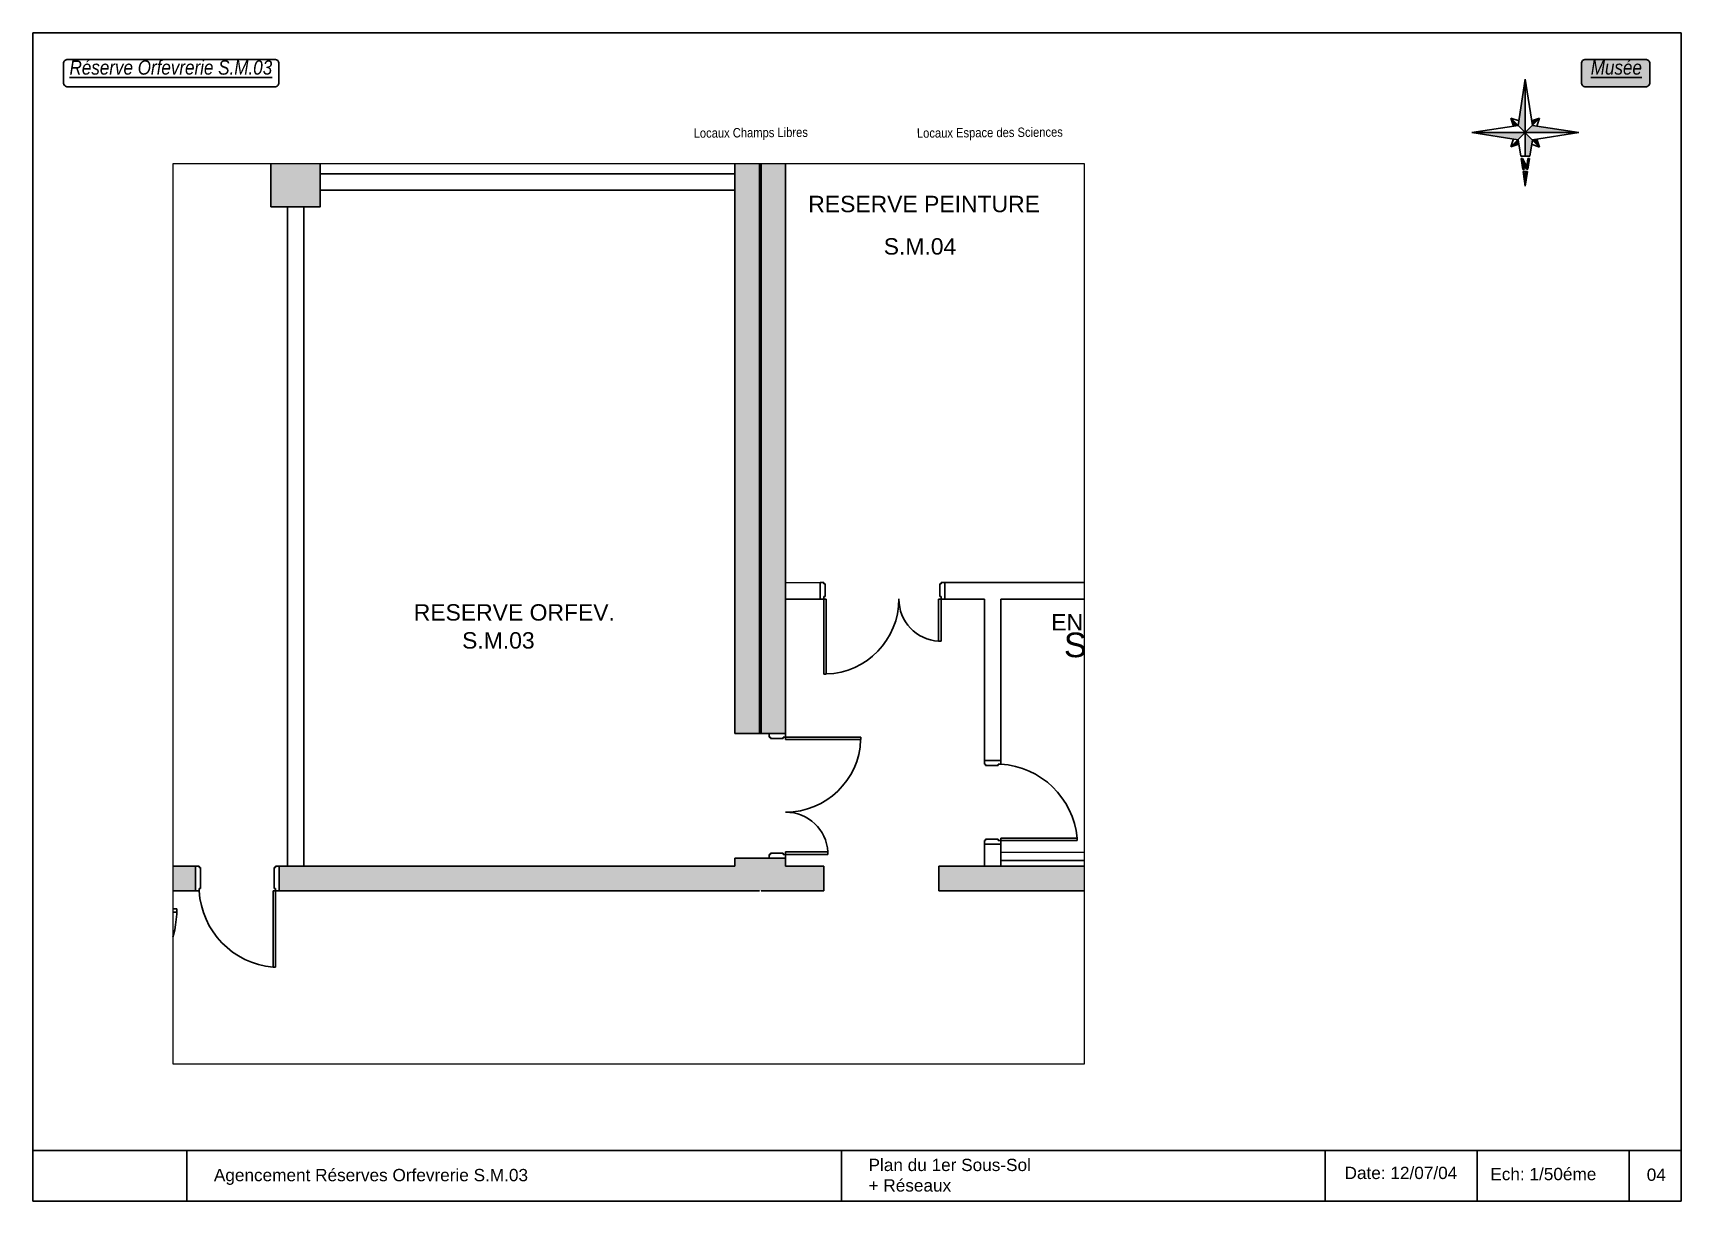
# Paper-space layout 'SM3-RES' of a CAD drawing. Header units: millimetres. Extents: x 11 to 413, y 16 to 301.
# The model-space entities are those that its viewports show. They can reach past a viewport. Long polylines and large blocks are cut down to what shows.
import ezdxf

# ---------------------------------------------------------------- set-up
doc = ezdxf.new("R2010")
doc.units = ezdxf.units.MM
doc.header["$LTSCALE"] = 0.3
doc.header["$MEASUREMENT"] = 0
doc.layers.get('0').update_dxf_attribs({"linetype": 'CONTINUOUS'})
for name, color, linetype in [('-CART', 225, 'CONTINUOUS'), ('-LEGENDE', 3, 'CONTINUOUS'), ('02-MURS-MACONNERIE', 241, 'CONTINUOUS'), ('02-MURS-PORTEUR', 1, 'CONTINUOUS'), ('02-MURS-POTEAU', 6, 'CONTINUOUS'), ('04-CLOISONS', 2, 'CONTINUOUS'), ('05-MEN-INT', 4, 'CONTINUOUS'), ('10-ANN-NOMPIECE', 3, 'CONTINUOUS'), ('10-ANN-NOMPIECE-CODE', 171, 'CONTINUOUS'), ('14-HACH-MURS', 253, 'CONTINUOUS'), ('14-HACH-POTEAU', 251, 'CONTINUOUS'), ('14-HACH-ZONE-CHAMPS-LIBRE', 123, 'CONTINUOUS')]:
    doc.layers.add(name, color=color, linetype=linetype)
doc.layers.add('-FEN', color=7, linetype='CONTINUOUS', plot=False)
doc.styles.add('NDP', font='ARIAL.TTF', dxfattribs={"height": 0.2})
doc.styles.add('REPCOUP', font='ARIAL.TTF', dxfattribs={"width": 0.85, "height": 0.6})
doc.styles.add('TRAME', font='ARIAL.TTF')

# ---------------------------------------------------------------- blocks, each defined once
blk = doc.blocks.new('Nord-11')
at = {"linetype": 'Continuous'}
for points in [[(0, 34), (-1.4, 24.7), (0, 24.7)], [(1.6, 23.4), (0.7, 23.4), (1.3, 19.3), (-0.7, 23.3), (-1.6, 23.3), (-2.7, 16.4), (-1.7, 16.4), (-0.9, 21.8), (1.7, 16.4), (2.7, 16.4)], [(0, 15), (-2.9, 15), (-4.5, 4.5), (0, 0)], [(0, 0), (-34, 0), (-4.5, -4.5)], [(-4.5, 4.5), (-9.1, 9.2), (-7.4, 4.1)], [(34, 0), (4.6, 4.5), (0, 0)], [(4.5, -4.5), (0, 0), (0, -34)], [(9.2, 9.1), (4.1, 7.4), (4.5, 4.5), (4.6, 4.5)], [(-4, -7.4), (-4.5, -4.5), (-9.1, -9.1)], [(7.4, -4.1), (4.5, -4.5), (9.1, -9.2)]]:
    blk.add_hatch(color=256, dxfattribs=at).paths.add_polyline_path(points)
for p, q in [((-1.4, 24.7), (0, 34)), ((0, 34), (0, 24.7)), ((0, 34), (1.4, 24.7)), ((-2.7, 16.4), (-1.6, 23.3)), ((-1.7, 16.4), (-0.9, 21.8)), ((-1.6, 23.3), (-0.7, 23.3)), ((-1.4, 24.7), (1.4, 24.7)), ((-0.9, 21.8), (1.7, 16.4)), ((-0.7, 23.3), (1.3, 19.3)), ((0.7, 23.4), (1.3, 19.3)), ((0.7, 23.4), (1.6, 23.4)), ((1.6, 23.4), (2.7, 16.4)), ((-4.5, 4.5), (-2.9, 15)), ((2.9, 15), (-2.9, 15)), ((-1.7, 16.4), (-2.7, 16.4)), ((0, 15), (0, -34)), ((2.7, 16.4), (1.7, 16.4)), ((2.9, 15), (4.5, 4.5)), ((-4.5, 4.5), (-34, 0)), ((-34, 0), (34, 0)), ((-34, 0), (-4.5, -4.5)), ((-9.1, 9.2), (9.1, -9.2)), ((-9.1, 9.2), (-4, 7.4)), ((-9.1, 9.2), (-7.4, 4.1)), ((0, 0), (-9.1, -9.1)), ((0, 0), (9.2, 9.1)), ((9.2, 9.1), (4.1, 7.4)), ((4.5, 4.5), (34, 0)), ((4.5, -4.5), (34, 0)), ((9.2, 9.1), (7.4, 4)), ((-9.1, -9.1), (-7.4, -4.1)), ((-9.1, -9.1), (-4, -7.4)), ((-4.5, -4.5), (0, -34)), ((4.5, -4.5), (0, -34)), ((9.1, -9.2), (4, -7.4)), ((9.1, -9.2), (7.4, -4.1))]:
    blk.add_line(p, q, dxfattribs=at)
blk = doc.blocks.new('MTP9')
for p, q in [((0.075, 0.93), (0.045, 0.93)), ((0.045, -0.03), (0.045, 0.93)), ((0.075, 0.93), (0.075, 0)), ((0, 0), (0, -0.3)), ((0.075, 0), (0, 0)), ((0.06, -0.03), (0.045, -0.03)), ((0.06, -0.03), (0.06, -0.285)), ((0.975, -0.03), (0.96, -0.03)), ((0.96, -0.03), (0.96, -0.285)), ((0.975, 0), (0.975, -0.03)), ((1.02, 0), (0.975, 0)), ((1.02, 0), (1.02, -0.3)), ((0.045, -0.3), (0, -0.3)), ((0.045, -0.285), (0.045, -0.3)), ((0.06, -0.285), (0.045, -0.285)), ((0.975, -0.285), (0.96, -0.285)), ((0.975, -0.285), (0.975, -0.3)), ((1.02, -0.3), (0.975, -0.3))]:
    blk.add_line(p, q)
for centre, radius, start, end in [((0.175, 0), 0.83, 0, 0), ((-0.015, -0.057), 0.992, 3.3237, 84.7979)]:
    blk.add_arc(centre, radius, start, end)
blk = doc.blocks.new('MVP9')
for p, q in [((0.075, 0.93), (0.045, 0.93)), ((0.045, -0.03), (0.045, 0.93)), ((0.075, 0.93), (0.075, 0)), ((0.075, 0), (0, 0)), ((0, 0), (0, -0.2)), ((0.975, 0), (0.975, -0.03)), ((1.02, 0), (0.975, 0)), ((0.045, -0.2), (0, -0.2)), ((0.06, -0.03), (0.045, -0.03)), ((0.06, -0.185), (0.045, -0.185)), ((0.045, -0.185), (0.045, -0.2)), ((0.06, -0.03), (0.06, -0.185)), ((0.975, -0.03), (0.96, -0.03)), ((0.96, -0.03), (0.96, -0.185)), ((0.975, -0.185), (0.96, -0.185)), ((0.975, -0.185), (0.975, -0.2)), ((1.02, -0.2), (0.975, -0.2)), ((1.02, 0), (1.02, -0.2))]:
    blk.add_line(p, q)
for centre, radius, start, end in [((0.175, 0), 0.83, 0, 0), ((-0.015, -0.057), 0.992, 3.3237, 84.7979)]:
    blk.add_arc(centre, radius, start, end)
blk = doc.blocks.new('M20L125D')
for points in [[(-255.5, 1.5), (-255.5, 128.5), (-251.5, 128.5), (-251.5, 1.5)], [(-1.5, 1.5), (-1.5, 128.5), (-5.5, 128.5), (-5.5, 1.5)], [(-257, 0), (-258.5, 0), (-258.5, 1.5), (-255.5, 1.5), (-255.5, -3.5), (-253.5, -3.5), (-253.5, -6), (-255.5, -6), (-255.5, -21.5), (-258.5, -21.5), (-258.5, -20), (-257, -20)], [(0, 0), (1.5, 0), (1.5, 1.5), (-1.5, 1.5), (-1.5, -3.5), (-3.5, -3.5), (-3.5, -6), (-1.5, -6), (-1.5, -21.5), (1.5, -21.5), (1.5, -20), (0, -20)]]:
    blk.add_lwpolyline(points, close=True)
for centre, start, end in [((-255.5, 1.5), 0, 90), ((-1.5, 1.5), 90, 180)]:
    blk.add_arc(centre, 127, start, end)
blk = doc.blocks.new('MVP95')
for p, q in [((0.045, -0.03), (0.045, 0.915)), ((0.075, 0.915), (0.045, 0.915)), ((0.075, 0), (0.075, 0.915)), ((1.475, 0.515), (1.445, 0.515)), ((1.445, 0), (1.445, 0.515)), ((1.475, 0.515), (1.475, -0.03)), ((0, -0.2), (0, 0)), ((0.075, 0), (0, 0)), ((0.045, -0.2), (0, -0.2)), ((0.06, -0.03), (0.045, -0.03)), ((0.045, -0.2), (0.045, -0.185)), ((0.06, -0.185), (0.045, -0.185)), ((0.06, -0.185), (0.06, -0.03)), ((1.52, 0), (1.445, 0)), ((1.46, -0.03), (1.46, -0.185)), ((1.475, -0.03), (1.46, -0.03)), ((1.475, -0.185), (1.46, -0.185)), ((1.475, -0.185), (1.475, -0.2)), ((1.52, -0.2), (1.475, -0.2)), ((1.52, 0), (1.52, -0.2))]:
    blk.add_line(p, q)
for centre, radius, start, end in [((0.045, 0), 0.915, 359.9692, 88.1212), ((1.475, 0.001), 0.515, 93.3395, 180.0973)]:
    blk.add_arc(centre, radius, start, end)

msp = doc.modelspace()

# ---------------------------------------------------------------- hatches: boundary and pattern name
at = {"layer": '14-HACH-MURS'}
h = msp.add_hatch(color=256, dxfattribs=at)
edge = h.paths.add_edge_path()
edge.add_line((33341.619, 51683.005), (33341.422, 51682.972))
edge.add_line((33341.422, 51682.972), (33341.1, 51684.926))
edge.add_line((33341.1, 51684.926), (33324.731, 51682.23))
edge.add_line((33324.731, 51682.23), (33326.648, 51670.587))
edge.add_line((33326.648, 51670.587), (33326.689, 51670.594))
edge.add_line((33326.689, 51670.594), (33326.722, 51670.397))
edge.add_line((33326.722, 51670.397), (33326.384, 51670.341))
edge.add_line((33326.384, 51670.341), (33321.429, 51700.436))
edge.add_arc((33321.354, 51700.829), 0.4, 280.7835, 330.1541)
edge.add_line((33321.701, 51700.63), (33324.698, 51682.428))
edge.add_line((33324.698, 51682.428), (33341.068, 51685.123))
edge.add_line((33341.068, 51685.123), (33340.909, 51686.086))
edge.add_line((33340.909, 51686.086), (33341.106, 51686.119))
edge.add_line((33341.106, 51686.119), (33341.427, 51684.169))
edge.add_line((33341.427, 51684.169), (33341.678, 51684.21))
edge.add_line((33341.678, 51684.21), (33341.71, 51684.013))
edge.add_line((33341.71, 51684.013), (33341.46, 51683.972))
edge.add_line((33341.46, 51683.972), (33341.619, 51683.005))
h.paths.add_polyline_path([(33341.904, 51681.278), (33341.706, 51681.245), (33341.588, 51681.966), (33341.785, 51681.998)], flags=17)
edge = h.paths.add_edge_path()
edge.add_arc((33338.429, 51677.87), 0.4, 332.8374, 392.4971)
edge.add_line((33338.766, 51678.085), (33339.309, 51679.128))
edge.add_line((33339.309, 51679.128), (33341.982, 51679.568))
edge.add_line((33341.982, 51679.568), (33341.953, 51679.746))
edge.add_line((33341.953, 51679.746), (33342.15, 51679.778))
edge.add_line((33342.15, 51679.778), (33342.514, 51677.572))
edge.add_line((33342.514, 51677.572), (33341.587, 51677.469))
edge.add_line((33341.587, 51677.469), (33342.295, 51673.164))
edge.add_line((33342.295, 51673.164), (33343.215, 51673.315))
edge.add_line((33343.215, 51673.315), (33343.247, 51673.118))
edge.add_line((33343.247, 51673.118), (33334.86, 51671.737))
edge.add_line((33334.86, 51671.737), (33334.889, 51671.563))
edge.add_line((33334.889, 51671.563), (33334.692, 51671.531))
edge.add_line((33334.692, 51671.531), (33334.663, 51671.704))
edge.add_line((33334.663, 51671.704), (33329.03, 51670.777))
edge.add_line((33329.03, 51670.777), (33328.998, 51670.974))
edge.add_line((33328.998, 51670.974), (33329.039, 51670.981))
edge.add_line((33329.039, 51670.981), (33327.122, 51682.624))
edge.add_line((33327.122, 51682.624), (33327.319, 51682.657))
edge.add_line((33327.319, 51682.657), (33327.49, 51681.621))
edge.add_line((33327.49, 51681.621), (33331.9, 51682.347))
edge.add_arc((33332.298, 51682.311), 0.4, 174.8724, 203.8274)
edge.add_line((33331.932, 51682.149), (33327.522, 51681.423))
edge.add_line((33327.522, 51681.423), (33329.237, 51671.013))
edge.add_line((33329.237, 51671.013), (33334.631, 51671.902))
edge.add_line((33334.631, 51671.902), (33333.899, 51676.342))
edge.add_line((33333.899, 51676.342), (33334.097, 51676.374))
edge.add_line((33334.097, 51676.374), (33334.828, 51671.934))
edge.add_line((33334.828, 51671.934), (33342.098, 51673.131))
edge.add_line((33342.098, 51673.131), (33341.388, 51677.447))
edge.add_line((33341.388, 51677.447), (33340.438, 51677.341))
edge.add_line((33340.438, 51677.341), (33340.613, 51677.675))
edge.add_line((33340.613, 51677.675), (33342.264, 51677.859))
edge.add_line((33342.264, 51677.859), (33342.015, 51679.371))
edge.add_line((33342.015, 51679.371), (33339.44, 51678.947))
edge.add_line((33339.44, 51678.947), (33338.785, 51677.687))
edge = h.paths.add_edge_path(flags=17)
edge.add_line((33338.01, 51677.931), (33337.868, 51677.657))
edge.add_line((33337.868, 51677.657), (33335.537, 51679.636))
edge.add_line((33335.537, 51679.636), (33333.612, 51679.319))
edge.add_line((33333.612, 51679.319), (33333.793, 51678.22))
edge.add_line((33333.793, 51678.22), (33333.596, 51678.187))
edge.add_line((33333.596, 51678.187), (33333.382, 51679.484))
edge.add_line((33333.382, 51679.484), (33335.337, 51679.805))
edge.add_line((33335.337, 51679.805), (33332.773, 51681.982))
edge.add_line((33332.773, 51681.982), (33333.07, 51682.036))
edge.add_arc((33333.061, 51682.156), 0.121, 274.4064, 310.6499)
edge.add_line((33333.139, 51682.065), (33338.01, 51677.931))
h = msp.add_hatch(color=256, dxfattribs=at)
edge = h.paths.add_edge_path()
edge.add_line((33311.242, 51667.848), (33308.278, 51667.36))
edge.add_line((33308.278, 51667.36), (33307.189, 51669.298))
edge.add_line((33307.189, 51669.298), (33308.957, 51670.964))
edge.add_line((33308.957, 51670.964), (33310.433, 51672.717))
edge.add_line((33310.433, 51672.717), (33311.706, 51674.658))
edge.add_line((33311.706, 51674.658), (33312.788, 51676.818))
edge.add_line((33312.788, 51676.818), (33313.883, 51676.999))
edge.add_line((33313.883, 51676.999), (33313.867, 51677.097))
edge.add_line((33313.867, 51677.097), (33314.065, 51677.13))
edge.add_line((33314.065, 51677.13), (33314.081, 51677.031))
edge.add_line((33314.081, 51677.031), (33324.671, 51678.775))
edge.add_line((33324.671, 51678.775), (33324.119, 51682.13))
edge.add_line((33324.119, 51682.13), (33313.528, 51680.386))
edge.add_line((33313.528, 51680.386), (33313.761, 51678.975))
edge.add_line((33313.761, 51678.975), (33313.563, 51678.942))
edge.add_line((33313.563, 51678.942), (33313.331, 51680.353))
edge.add_line((33313.331, 51680.353), (33313.185, 51680.329))
edge.add_line((33313.185, 51680.329), (33313.153, 51680.527))
edge.add_line((33313.153, 51680.527), (33324.086, 51682.327))
edge.add_line((33324.086, 51682.327), (33321.089, 51700.529))
edge.add_arc((33321.354, 51700.829), 0.4, 228.5438, 277.9184)
edge.add_line((33321.409, 51700.433), (33326.365, 51670.338))
edge.add_line((33326.365, 51670.338), (33321.683, 51669.567))
edge.add_line((33321.683, 51669.567), (33321.651, 51669.764))
edge.add_line((33321.651, 51669.764), (33326.036, 51670.486))
edge.add_line((33326.036, 51670.486), (33324.704, 51678.578))
edge.add_line((33324.704, 51678.578), (33312.982, 51676.647))
edge.add_line((33312.982, 51676.647), (33312.471, 51675.626))
edge.add_line((33312.471, 51675.626), (33311.923, 51674.533))
edge.add_line((33311.923, 51674.533), (33311.527, 51673.93))
edge.add_line((33311.527, 51673.93), (33312.462, 51668.251))
edge.add_line((33312.462, 51668.251), (33319.805, 51669.461))
edge.add_line((33319.805, 51669.461), (33319.838, 51669.263))
edge.add_line((33319.838, 51669.263), (33312.199, 51668.005))
edge.add_line((33312.199, 51668.005), (33312.166, 51668.203))
edge.add_line((33312.166, 51668.203), (33312.265, 51668.219))
edge.add_line((33312.265, 51668.219), (33311.365, 51673.685))
edge.add_line((33311.365, 51673.685), (33310.634, 51672.567))
edge.add_line((33310.634, 51672.567), (33309.885, 51671.681))
edge.add_line((33309.885, 51671.681), (33309.139, 51670.792))
edge.add_line((33309.139, 51670.792), (33308.244, 51669.949))
edge.add_line((33308.244, 51669.949), (33307.465, 51669.214))
edge.add_line((33307.465, 51669.214), (33308.384, 51667.58))
edge.add_line((33308.384, 51667.58), (33311.209, 51668.045))
edge.add_line((33311.209, 51668.045), (33311.242, 51667.848))
msp.add_hatch(color=256, dxfattribs=at).paths.add_polyline_path([(33346.403, 51670.344), (33333.698, 51668.252), (33333.649, 51668.548), (33335.142, 51668.794), (33335.109, 51668.995), (33335.307, 51669.027), (33335.34, 51668.826), (33346.354, 51670.64)])
h = msp.add_hatch(color=256, dxfattribs=at)
h.paths.add_polyline_path([(33326.86, 51665.484), (33327.156, 51665.533), (33329.718, 51649.969), (33296.871, 51644.56), (33296.526, 51644.808), (33296.033, 51644.727), (33295.992, 51644.971), (33290.746, 51644.107), (33290.787, 51643.863), (33290.293, 51643.781), (33290.221, 51644.223), (33295.96, 51645.168), (33295.952, 51645.218), (33296.149, 51645.25), (33296.198, 51644.956), (33301.542, 51645.836), (33298.749, 51662.801), (33301.594, 51663.269), (33301.422, 51664.314), (33301.619, 51664.347), (33301.791, 51663.302), (33307.412, 51664.227), (33307.461, 51663.931), (33299.094, 51662.554), (33301.838, 51645.885), (33323.908, 51649.519), (33321.163, 51666.188), (33316.114, 51665.356), (33316.488, 51663.087), (33310.403, 51662.085), (33310.03, 51664.354), (33309.997, 51664.349), (33309.948, 51664.645), (33310.277, 51664.699), (33310.326, 51664.403), (33310.227, 51664.387), (33310.568, 51662.315), (33315.962, 51663.203), (33315.621, 51665.275), (33311.332, 51664.569), (33311.283, 51664.865), (33324.706, 51667.075), (33324.755, 51666.779), (33321.459, 51666.236), (33324.204, 51649.568), (33329.341, 51650.414)])
h.paths.add_polyline_path([(33327.472, 51665.585), (33327.176, 51665.536), (33329.738, 51649.972), (33352.291, 51653.686), (33352.234, 51654.031), (33351.815, 51654.114), (33329.953, 51650.515)])
h.paths.add_polyline_path([(33332.593, 51668.07), (33327.208, 51667.183), (33327.225, 51667.084), (33326.613, 51666.984), (33326.597, 51667.082), (33326.136, 51667.007), (33326.087, 51667.303), (33332.643, 51668.382), (33332.691, 51668.086)])
at = {"layer": '14-HACH-POTEAU'}
h = msp.add_hatch(color=256, dxfattribs=at)
h.paths.add_polyline_path([(33345.28, 51662.004), (33344.688, 51661.906), (33344.785, 51661.314), (33345.377, 51661.412)])
h.paths.add_polyline_path([(33339.689, 51661.083), (33339.097, 51660.986), (33339.194, 51660.394), (33339.786, 51660.491)])
h.paths.add_polyline_path([(33334.098, 51660.163), (33333.505, 51660.065), (33333.603, 51659.473), (33334.195, 51659.571)])

# ---------------------------------------------------------------- linework, layer by layer
at = {"layer": '02-MURS-MACONNERIE'}
for p, q in [((33332.395, 51668.037), (33333.703, 51660.098)), ((33332.593, 51668.07), (33333.9, 51660.13)), ((33324.008, 51666.656), (33324.052, 51666.39)), ((33324.205, 51666.689), (33324.249, 51666.422)), ((33324.052, 51666.39), (33324.249, 51666.422)), ((33324.218, 51665.383), (33324.415, 51665.416)), ((33324.415, 51665.416), (33324.735, 51663.472)), ((33324.218, 51665.383), (33324.538, 51663.439)), ((33327.126, 51663.866), (33326.711, 51663.797)), ((33326.711, 51663.797), (33326.743, 51663.6)), ((33327.159, 51663.668), (33326.743, 51663.6)), ((33324.538, 51663.439), (33321.989, 51663.02)), ((33325.211, 51663.55), (33324.735, 51663.472)), ((33325.211, 51663.55), (33325.244, 51663.353)), ((33325.244, 51663.353), (33322.021, 51662.822)), ((33333.538, 51659.868), (33328.548, 51659.046)), ((33333.57, 51659.67), (33328.581, 51658.849))]:
    msp.add_line(p, q, dxfattribs=at)
at = {"layer": '02-MURS-PORTEUR'}
for p, q in [((33324.435, 51682.182), (33326.384, 51670.341)), ((33324.731, 51682.23), (33326.648, 51670.587)), ((33324.585, 51681.142), (33326.365, 51670.338)), ((33324.704, 51678.578), (33326.036, 51670.486)), ((33335.34, 51668.826), (33346.354, 51670.64)), ((33326.036, 51670.486), (33321.651, 51669.764)), ((33326.689, 51670.594), (33326.648, 51670.587)), ((33326.689, 51670.594), (33326.722, 51670.397)), ((33326.722, 51670.397), (33321.683, 51669.567)), ((33333.698, 51668.252), (33346.403, 51670.344)), ((33335.307, 51669.027), (33335.109, 51668.995)), ((33335.34, 51668.826), (33335.307, 51669.027)), ((33335.142, 51668.794), (33335.109, 51668.995)), ((33333.649, 51668.548), (33335.142, 51668.794)), ((33333.649, 51668.548), (33333.698, 51668.252)), ((33326.864, 51667.43), (33332.643, 51668.382)), ((33332.643, 51668.382), (33332.691, 51668.086)), ((33332.593, 51668.07), (33327.208, 51667.183)), ((33332.691, 51668.086), (33332.593, 51668.07)), ((33326.844, 51667.427), (33326.087, 51667.303)), ((33326.136, 51667.007), (33326.087, 51667.303)), ((33324.706, 51667.075), (33311.283, 51664.865)), ((33324.755, 51666.779), (33324.706, 51667.075)), ((33326.597, 51667.082), (33326.136, 51667.007)), ((33326.597, 51667.082), (33326.613, 51666.984)), ((33326.613, 51666.984), (33327.225, 51667.084)), ((33327.208, 51667.183), (33327.225, 51667.084)), ((33324.755, 51666.779), (33321.459, 51666.236)), ((33321.459, 51666.236), (33324.204, 51649.568)), ((33326.86, 51665.484), (33327.472, 51665.585)), ((33327.472, 51665.585), (33329.953, 51650.515)), ((33329.341, 51650.414), (33326.86, 51665.484)), ((33327.156, 51665.533), (33329.718, 51649.969)), ((33327.176, 51665.536), (33329.738, 51649.972))]:
    msp.add_line(p, q, dxfattribs=at)
at = {"layer": '02-MURS-POTEAU'}
msp.add_lwpolyline([(33334.098, 51660.163), (33333.505, 51660.065), (33333.603, 51659.473), (33334.195, 51659.571)], close=True, dxfattribs=at)
at = {"layer": '04-CLOISONS'}
for p, q in [((33324.019, 51666.587), (33321.47, 51666.167)), ((33324.036, 51666.488), (33321.487, 51666.069))]:
    msp.add_line(p, q, dxfattribs=at)
at = {"layer": '05-MEN-INT'}
for p, q in [((33326.701, 51670.611), (33326.514, 51671.751)), ((33326.553, 51671.757), (33326.741, 51670.618)), ((33326.672, 51670.606), (33326.701, 51670.611)), ((33326.741, 51670.618), (33326.701, 51670.611)), ((33326.701, 51670.611), (33326.71, 51670.562)), ((33326.674, 51670.592), (33326.672, 51670.606)), ((33326.689, 51670.594), (33326.674, 51670.592)), ((33326.722, 51670.397), (33326.689, 51670.594)), ((33326.71, 51670.562), (33326.729, 51670.565)), ((33326.733, 51670.54), (33326.714, 51670.537)), ((33326.714, 51670.537), (33326.739, 51670.384)), ((33326.729, 51670.565), (33326.733, 51670.54)), ((33326.707, 51670.394), (33326.722, 51670.397)), ((33326.709, 51670.379), (33326.707, 51670.394)), ((33326.739, 51670.384), (33326.709, 51670.379))]:
    msp.add_line(p, q, dxfattribs=at)

# ---------------------------------------------------------------- block references
at = {"layer": '05-MEN-INT', "extrusion": (0, 0, -1), "xscale": 0.009999999998770808, "yscale": 0.009999999998770808, "zscale": -0.009999999999999995, "rotation": 80.64942633056747}
msp.add_blockref('M20L125D', (-33334.889, 51671.563), dxfattribs=at)
at = {"layer": '05-MEN-INT', "xscale": 0.009999999998770808, "yscale": 0.009999999998770808, "zscale": 0.009999999999999995, "rotation": 99.35057366943255}
msp.add_blockref('M20L125D', (33334.692, 51671.531), dxfattribs=at)
at = {"layer": '05-MEN-INT'}
for name, p, rotation in [('MTP9', (33332.643, 51668.382), 9.350566026143316), ('MVP95', (33326.86, 51665.484), 99.35057366828106)]:
    msp.add_blockref(name, p, dxfattribs=dict(at, rotation=rotation))
at = {"layer": '05-MEN-INT', "yscale": -0.9999999999991286, "rotation": 279.3505736669793}
msp.add_blockref('MVP9', (33324.052, 51666.39), dxfattribs=at)
at = {"layer": '05-MEN-INT', "xscale": -1, "rotation": 9.350573669515114}
msp.add_blockref('MVP95', (33326.711, 51663.797), dxfattribs=at)

# ---------------------------------------------------------------- texts
at = {"layer": '10-ANN-NOMPIECE', "style": 'NDP'}
for s, p in [('RESERVE ORFEV.', (33331.559, 51664.862)), ('ENTRET.', (33323.868, 51663.717)), ('RESERVE PEINTURE', (33327.621, 51659.164))]:
    msp.add_text(s, height=0.2, rotation=189.3506, dxfattribs=at).set_placement(p)
at = {"layer": '10-ANN-NOMPIECE-CODE', "style": 'NDP'}
for s, height, p in [('S.M.03', 0.2, (33330.922, 51665.103)), ('S.C.8', 0.3, (33323.663, 51664.014)), ('S.M.04', 0.2, (33326.629, 51659.525))]:
    msp.add_text(s, height=height, rotation=189.3506, dxfattribs=at).set_placement(p)

psp = doc.layouts.new('SM3-RES')

# ---------------------------------------------------------------- hatches: boundary and pattern name
at = {"layer": '-LEGENDE'}
h = psp.add_hatch(color=253, dxfattribs=at)
edge = h.paths.add_edge_path()
edge.add_line((389.84, 294.39), (404.52, 294.39))
edge.add_arc((404.52, 293.39), 1, 0, 90, ccw=False)
edge.add_line((405.52, 293.39), (405.52, 288.7))
edge.add_arc((404.52, 288.7), 1, -90, 0, ccw=False)
edge.add_line((404.52, 287.7), (389.84, 287.7))
edge.add_arc((389.84, 288.7), 1, 180, 270, ccw=False)
edge.add_line((388.84, 288.7), (388.84, 293.39))
edge.add_arc((389.84, 293.39), 1, 90, 180, ccw=False)

# ---------------------------------------------------------------- linework, layer by layer
at = {"layer": '-CART'}
for p, q in [((11.14, 28.21), (413.14, 28.21)), ((48.68, 28.21), (48.68, 15.85)), ((208.39, 28.21), (208.39, 15.85)), ((326.35, 15.85), (326.35, 28.21)), ((363.41, 15.85), (363.41, 28.21)), ((400.48, 15.85), (400.48, 28.21))]:
    psp.add_line(p, q, dxfattribs=at)
psp.add_lwpolyline([(11.14, 15.85), (413.14, 15.85), (413.14, 300.85), (11.14, 300.85)], close=True, dxfattribs=at)
at = {"layer": '-LEGENDE'}
for points in [[(19.6, 294.39), (70.13, 294.39, -0.414214), (71.13, 293.39), (71.13, 288.7, -0.414214), (70.13, 287.7), (19.6, 287.7, -0.414214), (18.6, 288.7), (18.6, 293.39, -0.414214)], [(389.84, 294.39), (404.52, 294.39, -0.414214), (405.52, 293.39), (405.52, 288.7, -0.414214), (404.52, 287.7), (389.84, 287.7, -0.414214), (388.84, 288.7), (388.84, 293.39, -0.414214)]]:
    psp.add_lwpolyline(points, format="xyb", close=True, dxfattribs=at)

# ---------------------------------------------------------------- block references
at = {"layer": '-LEGENDE', "xscale": 0.384, "yscale": 0.384, "zscale": 0.384, "rotation": 180}
psp.add_blockref('Nord-11', (375.16, 276.53), dxfattribs=at)

# ---------------------------------------------------------------- texts
at = {"layer": '-LEGENDE', "char_height": 4.5, "width": 210.4361, "attachment_point": 1, "style": 'REPCOUP'}
for s, insert in [('{\\fArial|b0|i1|c0|p34;\\H0.7778x;\\LRéserve Orfevrerie S.M.03}', (20.07, 294.18)), ('{\\fArial|b0|i1|c0|p34;\\H0.7778x;\\LMusée}', (391.13, 294.18))]:
    psp.add_mtext(s, dxfattribs=dict(at, insert=insert))
at = {"layer": '-LEGENDE', "color": 3, "width": 210.4361, "attachment_point": 1, "style": 'TRAME'}
for s, insert, char_height in [('Plan du 1er Sous-Sol\\P+ Réseaux', (214.96, 26.17), 3), ('{\\H0.8571x;Date: 12/07/04}', (331.07, 24.22), 3.5), ('Ech: 1/50éme', (366.63, 23.94), 3), ('Agencement Réserves Orfevrerie S.M.03', (55.28, 23.69), 3), ('04', (404.78, 23.78), 3)]:
    psp.add_mtext(s, dxfattribs=dict(at, insert=insert, char_height=char_height))
at = {"layer": '14-HACH-ZONE-CHAMPS-LIBRE', "color": 3, "char_height": 2.295, "width": 284.0887, "attachment_point": 1, "rotation": 0.4396, "style": 'REPCOUP'}
for s, insert in [('Locaux Champs Libres', (172.29, 277.57)), ('Locaux Espace des Sciences', (226.75, 277.57))]:
    psp.add_mtext(s, dxfattribs=dict(at, insert=insert))

# ---------------------------------------------------------------- viewports
at = {"layer": '-FEN', "view_twist_angle": 170.64942633}
vp = psp.add_viewport(center=(156.45, 159.12), size=(222.34, 219.5604), view_center_point=(-41280.291, -45562.753), view_height=10.97805, dxfattribs=at)
vp.frozen_layers = ['14-HACH-ZONE-CHAMPS-LIBRE']

doc.saveas('drawing.dxf')
